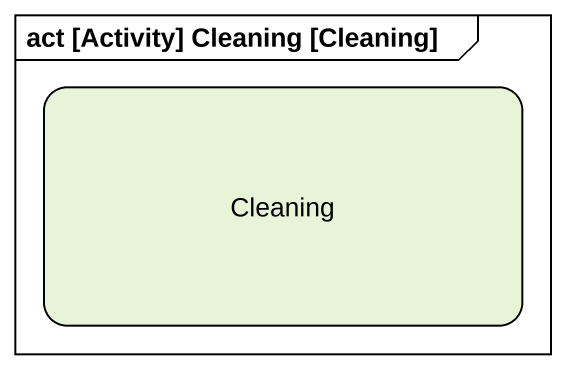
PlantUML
@startuml
mainframe act [Activity] Cleaning [Cleaning]
hide empty description
state Cleaning
@enduml
